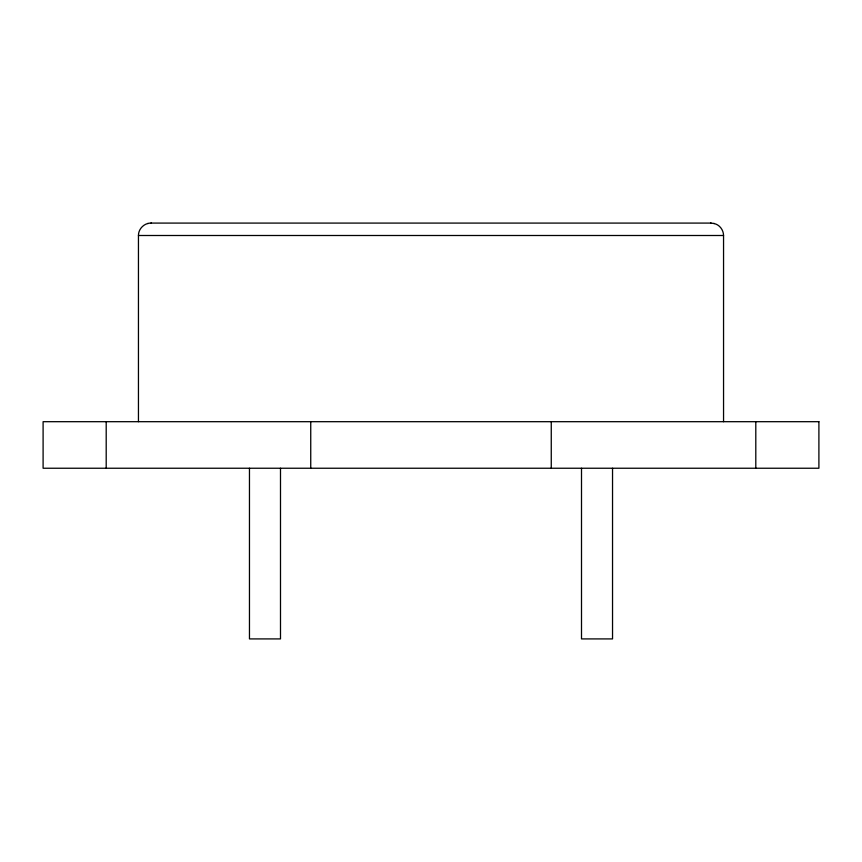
<?xml version="1.0" encoding="UTF-8"?>
<svg xmlns="http://www.w3.org/2000/svg" width="862" height="862" viewBox="0 0 862 862"><rect width="100%" height="100%" fill="white"/><g stroke="black" fill="none" stroke-linecap="round" stroke-linejoin="round"><path stroke-width="1.29" d="M138.448 421.69L138.448 235.498C138.394 228.635 144.568 222.762 151.41 223.086M150.872 223.086L711.128 223.086M147.65 223.506L148.199 223.506M713.801 223.506C719.382 224.432 723.53 229.917 723.552 235.498L723.552 421.69M138.448 235.498L723.552 235.498M710.59 223.086L714.35 223.506M755.802 421.69L755.802 468.238M612.537 468.238L612.537 638.914L581.505 638.914L581.505 468.238M551.26 421.69L551.26 468.238M310.74 421.69L310.74 468.238M280.495 468.238L280.495 638.914L249.463 638.914L249.463 468.238M106.198 421.69L106.198 468.238M818.9 421.69L43.1 421.69L43.1 468.238L818.9 468.238L818.9 421.69"/></g></svg>
